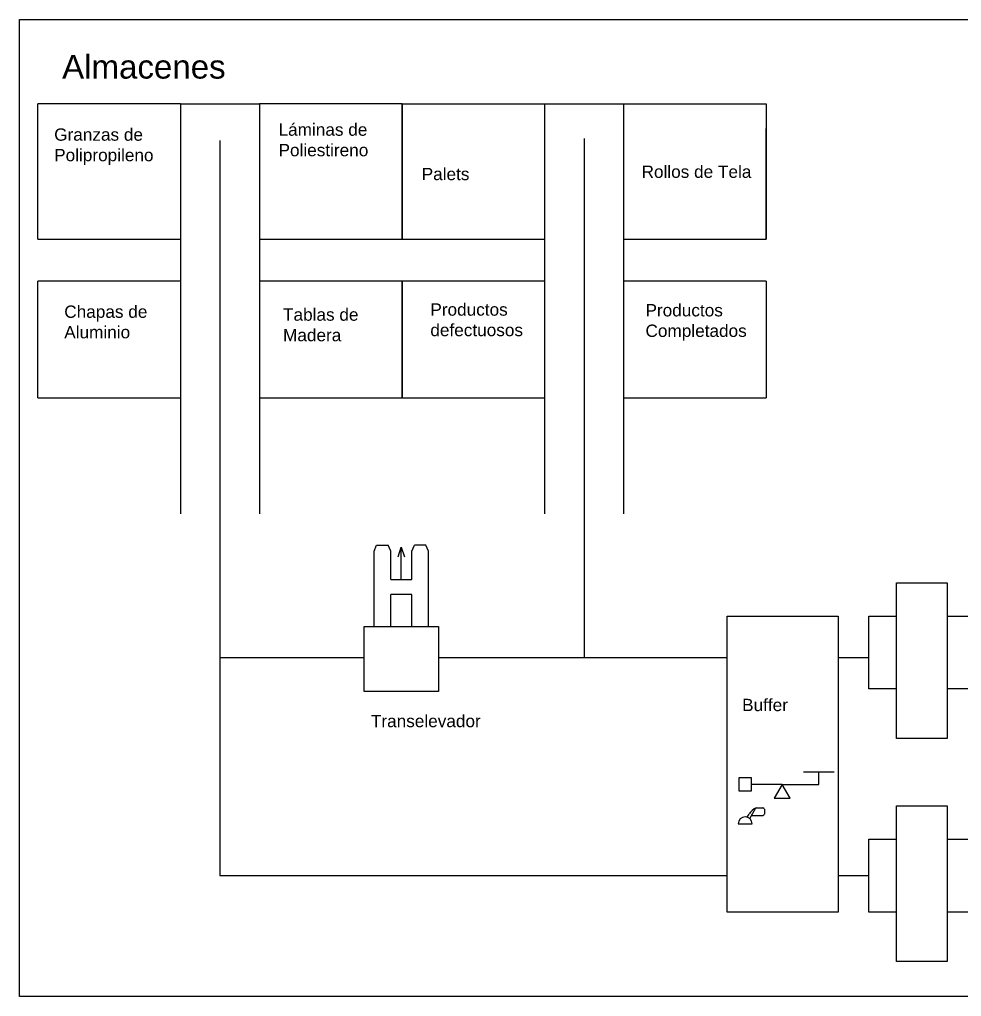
# Model space of a CAD drawing. Header units: millimetres. Extents: x 18790 to 77329, y 16315 to 40030.
# Drawn here: x 18790 to 30733, y 27640 to 40030 of the extents above; entities that cross this region are included whole.
import ezdxf

# ---------------------------------------------------------------- set-up
doc = ezdxf.new("R2010")
doc.units = ezdxf.units.MM
for name, color, linetype in [('Almacenaje', 80, 'Continuous'), ('Celdas', 200, 'Continuous'), ('Maquina', 82, 'Continuous'), ('Sensores', 211, 'Continuous'), ('Texto2', 7, 'Continuous'), ('TrayTRANS', 20, 'Continuous')]:
    doc.layers.add(name, color=color, linetype=linetype)
doc.styles.get("Standard").update_dxf_attribs({"font": 'arial.ttf'})

msp = doc.modelspace()

# ---------------------------------------------------------------- linework, layer by layer
at = {"layer": 'Almacenaje'}
for p, q in [((20829, 38960), (19023, 38960)), ((20829, 38960), (21833, 38960)), ((23641, 38960), (21833, 38960)), ((19023, 37244), (20829, 37244)), ((21833, 37244), (23641, 37244)), ((23641, 37244), (25446, 37244)), ((26450, 37244), (28258, 37244)), ((20829, 36711), (19023, 36711)), ((23641, 36711), (21833, 36711)), ((25446, 36711), (23641, 36711)), ((28258, 36711), (26450, 36711)), ((19023, 35231), (20829, 35231)), ((21833, 35231), (23641, 35231)), ((23641, 35231), (25446, 35231)), ((26450, 35231), (28258, 35231))]:
    msp.add_line(p, q, dxfattribs=at)
for points in [[(19023, 37244), (19023, 38960)], [(20829, 38960), (20829, 33763)], [(21833, 38960), (21833, 33763)], [(23641, 37244), (23641, 38960), (25446, 38960), (25446, 36711)], [(23641, 38960), (23641, 37244)], [(23641, 37244), (23641, 38960)], [(25446, 38960), (26450, 38960), (26450, 36711)], [(26450, 38960), (28258, 38960), (28258, 37244)], [(28258, 37244), (28258, 38650)], [(19023, 35231), (19023, 36711)], [(23641, 36711), (23641, 35231)], [(23641, 35231), (23641, 36711)], [(25446, 36711), (25446, 33763)], [(26450, 36711), (26450, 33763)], [(28258, 36711), (28258, 35231)]]:
    msp.add_lwpolyline(points, dxfattribs=at)
msp.add_lwpolyline([(27763, 32463), (29169, 32463), (29169, 28711), (27763, 28711)], close=True, dxfattribs=at)
at = {"layer": 'Celdas'}
for p, q in [((18790, 27640), (18790, 40030)), ((18790, 40030), (43090, 40030)), ((34490, 27640), (18790, 27640))]:
    msp.add_line(p, q, dxfattribs=at)
at = {"layer": 'Maquina'}
for p, q in [((23286, 33286), (23318, 33362)), ((23318, 33362), (23464, 33362)), ((23496, 33286), (23464, 33362)), ((23591, 33217), (23631, 33339)), ((23631, 32929), (23631, 33339)), ((23631, 33339), (23671, 33217)), ((23765, 33286), (23798, 33362)), ((23943, 33362), (23798, 33362)), ((23976, 33286), (23943, 33362)), ((23286, 32333), (23286, 33286)), ((23496, 32929), (23496, 33286)), ((23765, 32929), (23765, 33286)), ((23976, 32333), (23976, 33286)), ((23496, 32929), (23765, 32929)), ((23496, 32333), (23496, 32737)), ((23765, 32737), (23496, 32737)), ((23765, 32333), (23765, 32737)), ((29169, 31940), (29557, 31940)), ((29557, 29172), (29169, 29172))]:
    msp.add_line(p, q, dxfattribs=at)
for points in [[(29908, 32887), (30554, 32887), (30554, 30913), (29908, 30913)], [(23158, 32333), (24103, 32333), (24103, 31507), (23158, 31507)], [(29908, 30058), (30554, 30058), (30554, 28083), (29908, 28083)]]:
    msp.add_lwpolyline(points, close=True, dxfattribs=at)
for points in [[(29908, 31540), (29557, 31540), (29557, 32463), (29908, 32463)], [(30554, 32463), (33971, 32463), (33971, 31540), (30554, 31540)], [(29908, 28711), (29557, 28711), (29557, 29633), (29908, 29633)], [(30554, 29633), (33971, 29633), (33971, 28711), (30554, 28711)]]:
    msp.add_lwpolyline(points, dxfattribs=at)
at = {"layer": 'Sensores'}
for p, q in [((29120, 30485), (28732, 30485)), ((28926, 30330), (28926, 30485)), ((28461, 30330), (28073, 30330)), ((28461, 30330), (28926, 30330)), ((28048, 29895), (28128, 30034)), ((28128, 30034), (28216, 30034)), ((28234, 30016), (28234, 29954)), ((28018, 29913), (28042, 29954)), ((28072, 29936), (28178, 29936)), ((28178, 29936), (28216, 29936)), ((27902, 29829), (28078, 29829))]:
    msp.add_line(p, q, dxfattribs=at)
for points in [[(27909, 30413), (27909, 30248), (28073, 30248), (28073, 30413)], [(28461, 30330), (28360, 30156), (28562, 30156)]]:
    msp.add_lwpolyline(points, close=True, dxfattribs=at)
for centre, radius, start, end in [((28234, 29832), 228, 117.6547, 147.3888), ((28216, 30016), 17.6, 0, 90), ((27990, 29829), 87.9, 0, 180), ((28216, 29954), 17.6, 270, 0)]:
    msp.add_arc(centre, radius, start, end, dxfattribs=at)
at = {"layer": 'TrayTRANS'}
for p, q in [((21331, 38495), (21331, 31940)), ((25948, 38521), (25948, 31940)), ((21331, 31940), (23158, 31940)), ((21331, 31940), (21331, 29172)), ((24103, 31940), (24944, 31940)), ((24944, 31940), (27763, 31940)), ((25414, 29172), (21331, 29172)), ((27763, 29172), (25414, 29172))]:
    msp.add_line(p, q, dxfattribs=at)

# ---------------------------------------------------------------- texts
at = {"layer": 'Celdas', "insert": (19330, 39581), "char_height": 300, "attachment_point": 1}
msp.add_mtext_dynamic_manual_height_columns('Almacenes', width=2170, gutter_width=1006, heights=[0], dxfattribs=at)
at = {"layer": 'Texto2', "attachment_point": 1}
for s, insert, char_height in [('Granzas de\\PPolipropileno', (19229, 38649), 155.97), ('Láminas de\\PPoliestireno', (22074, 38712), 155.97), ('Rollos de Tela', (26677, 38178), 155.97), ('Palets', (23889, 38149), 156), ('Productos\\Pdefectuosos', (23999, 36430), 155.97), ('Productos\\PCompletados', (26727, 36421), 155.97), ('Chapas de\\PAluminio', (19357, 36403), 156), ('Tablas de\\PMadera', (22131, 36366), 156), ('Buffer', (27952, 31415), 156), ('Transelevador', (23245, 31211), 155.97)]:
    msp.add_mtext(s, dxfattribs=dict(at, insert=insert, char_height=char_height))

doc.saveas('drawing.dxf')
